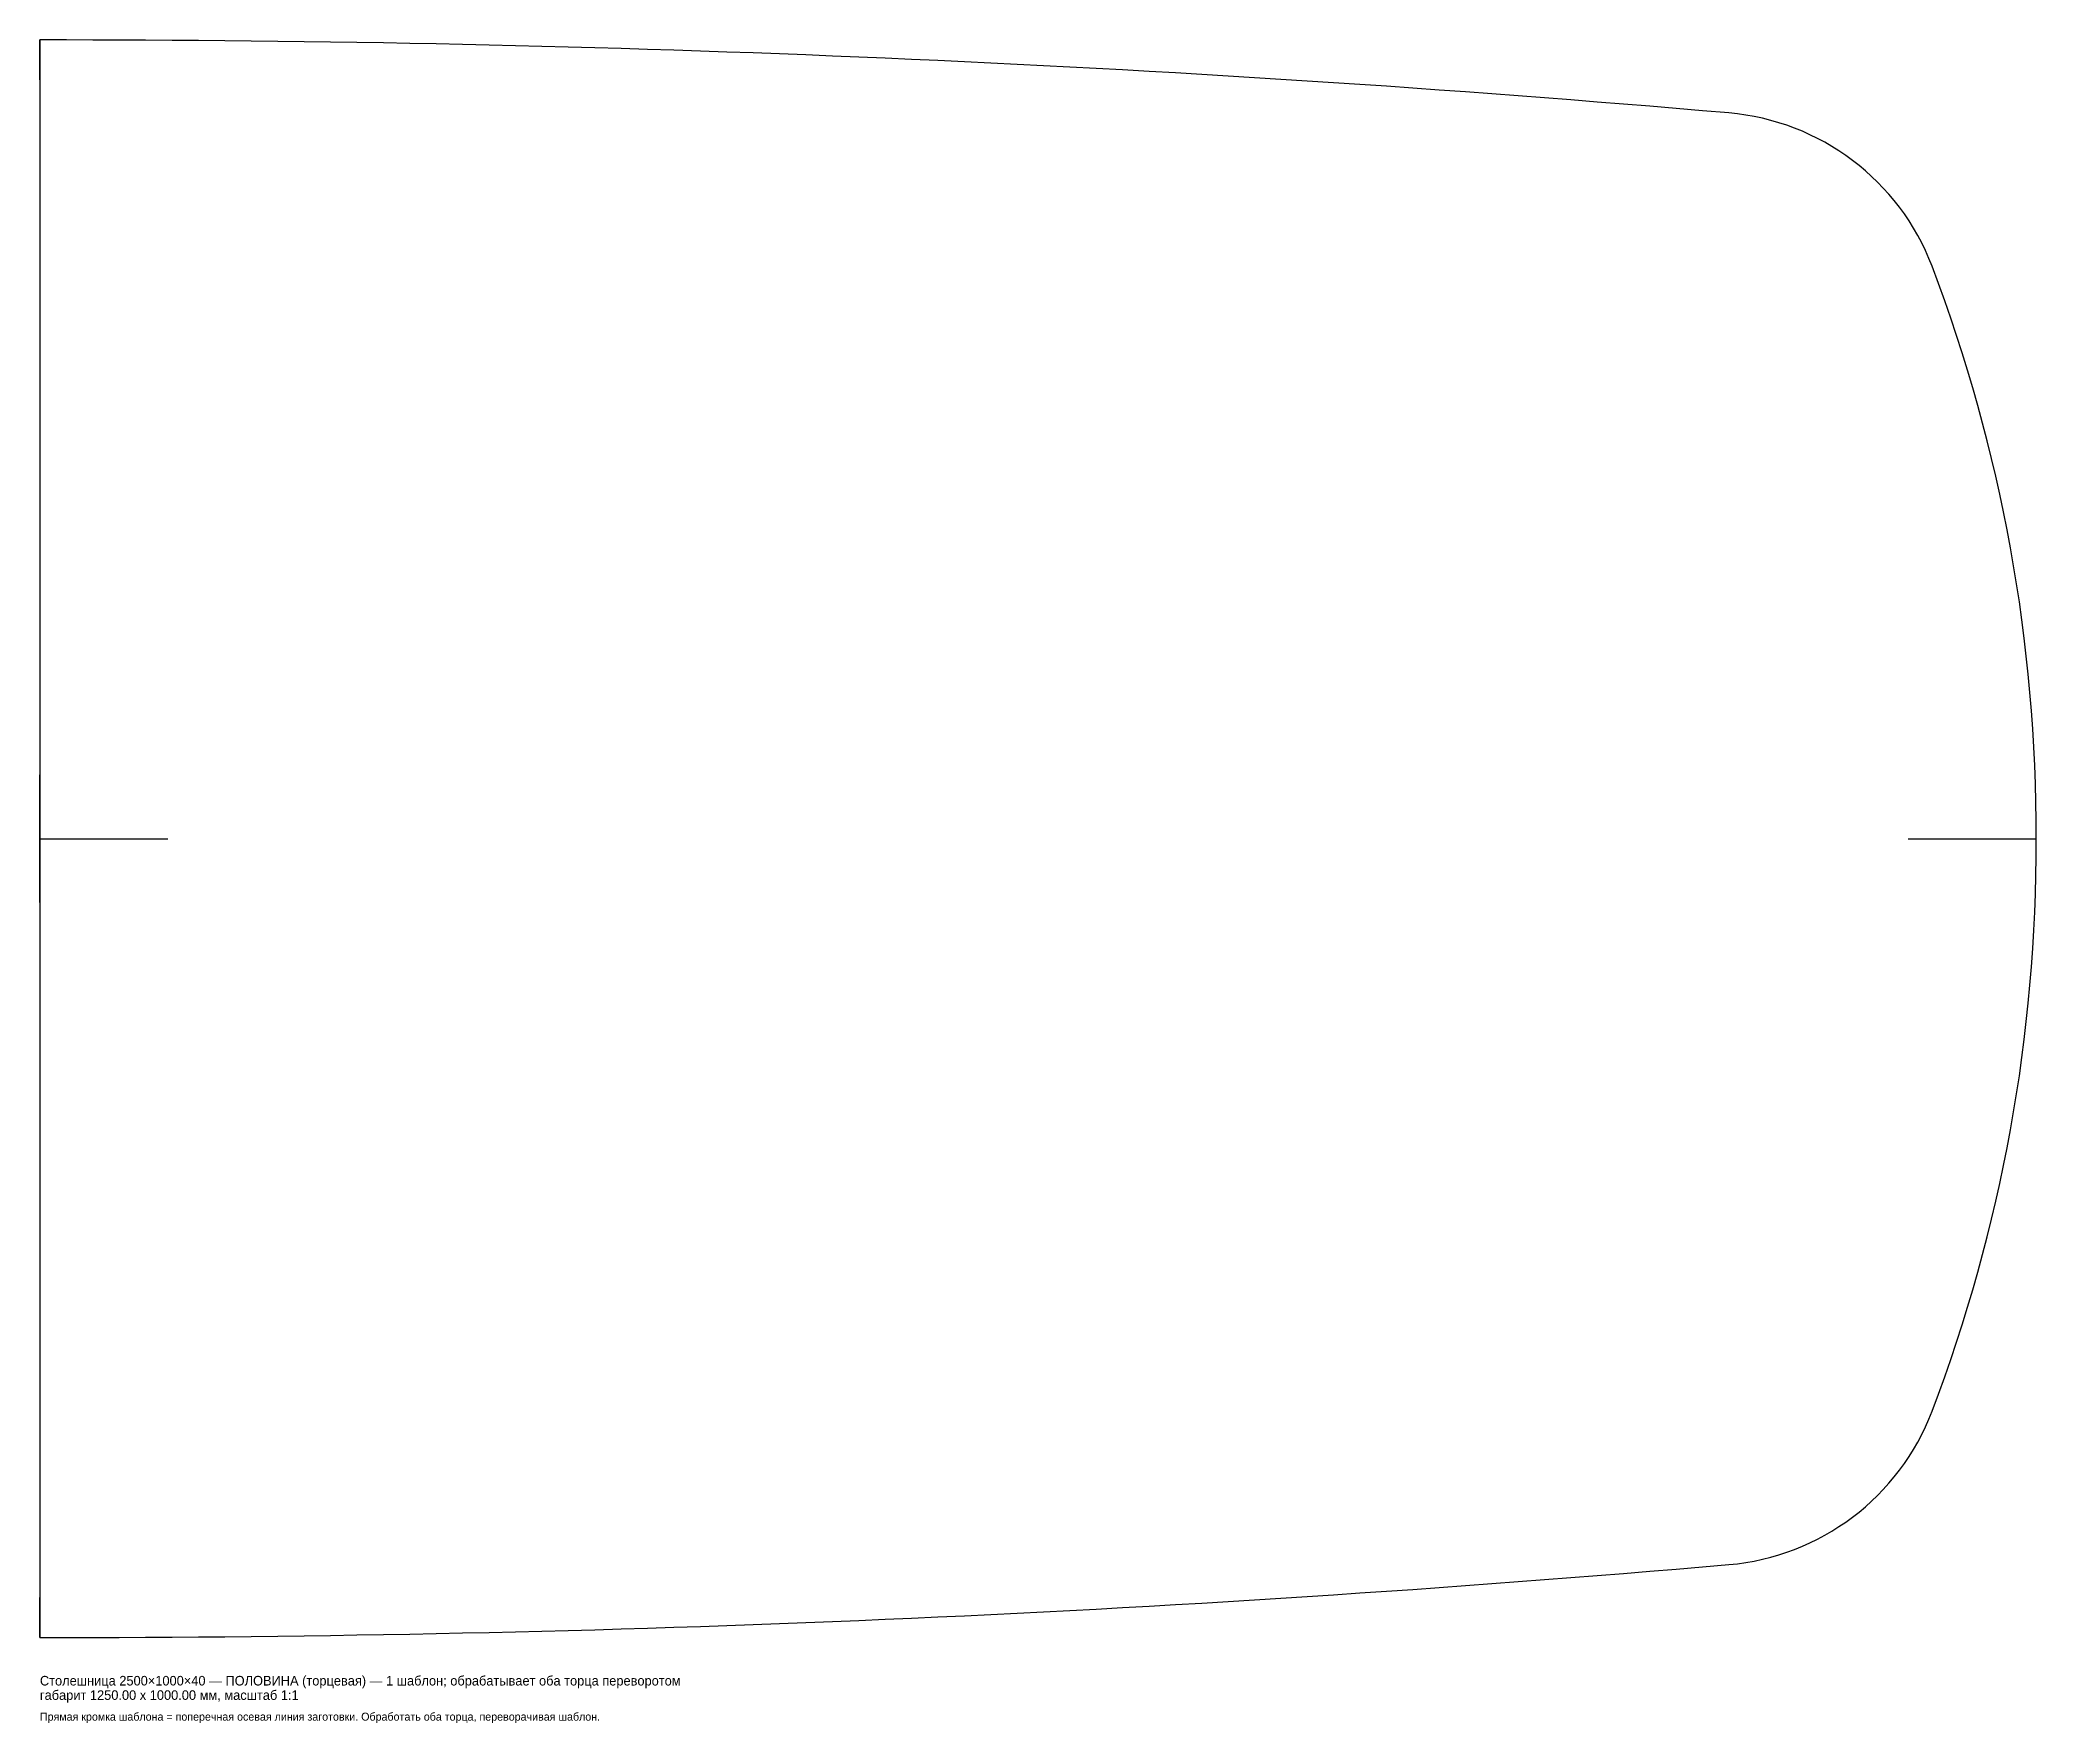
# Model space of a CAD drawing. Header units: millimetres. Extents: x 0 to 1250, y -54 to 1000.
import ezdxf

# ---------------------------------------------------------------- set-up
doc = ezdxf.new("R2010")
doc.units = ezdxf.units.MM
for name, color, linetype in [('CUT', 1, 'Continuous'), ('MARK', 5, 'Continuous'), ('TEXT', 7, 'Continuous')]:
    doc.layers.add(name, color=color, linetype=linetype)

msp = doc.modelspace()

# ---------------------------------------------------------------- linework, layer by layer
at = {"layer": 'CUT'}
msp.add_lwpolyline([(0, 0, 0.021574), (1057.6, 45.7, 0.287747), (1184.9, 141.7, 0.092236), (1250, 500, 0.092236), (1184.9, 858.3, 0.287747), (1057.6, 954.3, 0.021574), (0, 1000)], format="xyb", close=True, dxfattribs=at)
at = {"layer": 'MARK'}
for p, q in [((0, 975), (0, 1000)), ((0, 460), (0, 540)), ((0, 500), (80, 500)), ((1170, 500), (1250, 500)), ((0, 0), (0, 25))]:
    msp.add_line(p, q, dxfattribs=at)

# ---------------------------------------------------------------- texts
at = {"layer": 'TEXT'}
for s, height, p in [('Столешница 2500×1000×40 — ПОЛОВИНА (торцевая) — 1 шаблон; обрабатывает оба торца переворотом', 6, (0, -30)), ('габарит 1250.00 x 1000.00 мм, масштаб 1:1', 6, (0, -39)), ('Прямая кромка шаблона = поперечная осевая линия заготовки. Обработать оба торца, переворачивая шаблон.', 5, (0, -52))]:
    msp.add_text(s, height=height, dxfattribs=at).set_placement(p)

doc.saveas('drawing.dxf')
